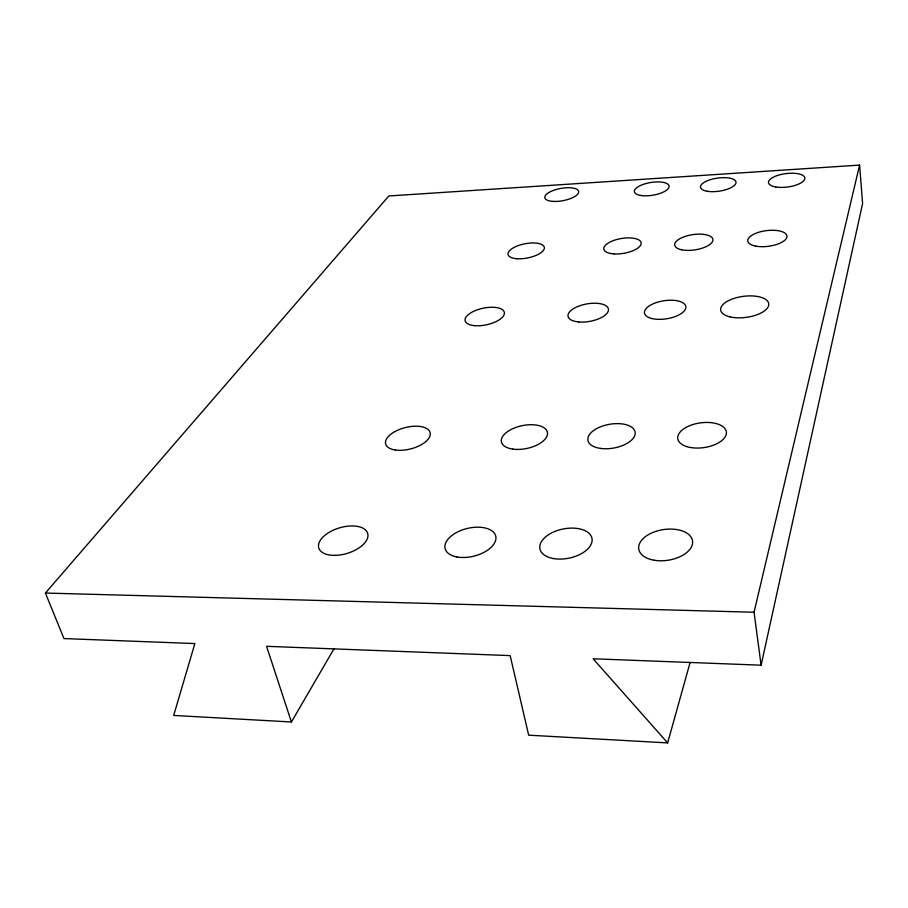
<?xml version="1.0" encoding="UTF-8"?>
<svg xmlns="http://www.w3.org/2000/svg" width="908" height="908" viewBox="0 0 908 908"><rect width="100%" height="100%" fill="white"/><g stroke="black" fill="none" stroke-linecap="round" stroke-linejoin="round"><path stroke-width="1.36" d="M690.114 662.454L667.652 742.903L593.14 658.777L761.108 665.189L862.6 203.494L859.592 165.097L388.828 195.969L45.4 593.049L63.957 638.574L194.868 643.568L173.678 715.436L291.411 721.985L334.189 648.471M761.108 665.189L754.049 612.242L859.592 165.097M45.4 593.049L754.049 612.242M667.652 742.903L528.683 735.174L510.16 655.61L266.555 646.314L291.411 721.985M651.649 318.481A20.929 9.114 -8.9 0 0 685.517 308.924A20.929 9.114 -8.9 0 0 658.266 301.978A20.929 9.114 -8.9 0 0 651.649 318.481M600.676 448.439A23.96 12.065 -9.9 0 0 635.18 432.537A23.96 12.065 -9.9 0 0 598.701 427.589A23.96 12.065 -9.9 0 0 600.676 448.439M553.369 558.545A26.559 14.88 -11.4 0 0 592.13 539.692A26.559 14.88 -11.4 0 0 552.314 532.576A26.559 14.88 -11.4 0 0 553.369 558.545M707.06 191.236A17.944 6.594 -8.3 0 0 735.809 183.473A17.944 6.594 -8.3 0 0 711.872 179.239A17.944 6.594 -8.3 0 0 707.06 191.236M681.567 249.768A19.318 7.707 -8.5 0 0 712.666 241.199A19.318 7.707 -8.5 0 0 687.174 235.796A19.318 7.707 -8.5 0 0 681.567 249.768M654.066 560.213A27.206 15.493 -8.6 0 0 692.543 540.918A27.206 15.493 -8.6 0 0 650.287 533.643A27.206 15.493 -8.6 0 0 654.066 560.213M456.94 556.956A26.048 14.233 -13.8 0 0 495.938 538.512A26.048 14.233 -13.8 0 0 458.392 531.566A26.048 14.233 -13.8 0 0 456.94 556.956M334.28 555.367A25.515 13.325 -16.6 0 0 367.695 533.393A25.515 13.325 -16.6 0 0 327.72 533.234A25.515 13.325 -16.6 0 0 334.28 555.367M395.309 450.005A22.95 10.998 -14.2 0 0 430.233 434.796A22.95 10.998 -14.2 0 0 398.079 430.017A22.95 10.998 -14.2 0 0 395.309 450.005M512.816 449.108A23.472 11.622 -11.8 0 0 547.524 433.502A23.472 11.622 -11.8 0 0 512.918 428.621A23.472 11.622 -11.8 0 0 512.816 449.108M686.596 446.554A24.539 12.485 -7.9 0 0 726.082 434.841A24.539 12.485 -7.9 0 0 693.428 424.376A24.539 12.485 -7.9 0 0 686.596 446.554M729.884 316.835A24.244 10.612 -7.4 0 0 768.543 305.837A24.244 10.612 -7.4 0 0 735.639 297.915A24.244 10.612 -7.4 0 0 729.884 316.835M578.702 321.954A20.509 8.842 -10.2 0 0 608.474 309.412A20.509 8.842 -10.2 0 0 577.545 306.609A20.509 8.842 -10.2 0 0 578.702 321.954M474.441 325.643A20.033 8.456 -12 0 0 504.405 313.351A20.033 8.456 -12 0 0 475.383 310.559A20.033 8.456 -12 0 0 474.441 325.643M517.015 258.735A18.501 7.219 -11.1 0 0 544.391 247.884A18.501 7.219 -11.1 0 0 517.151 246.011A18.501 7.219 -11.1 0 0 517.015 258.735M613.967 253.899A18.943 7.502 -9.6 0 0 641.161 242.867A18.943 7.502 -9.6 0 0 612.287 241.006A18.943 7.502 -9.6 0 0 613.967 253.899M755.467 246.079A19.749 7.9 -7.3 0 0 786.816 237.385A19.749 7.9 -7.3 0 0 759.814 231.949A19.749 7.9 -7.3 0 0 755.467 246.079M775.784 186.969A18.33 6.742 -7.4 0 0 804.749 179.103A18.33 6.742 -7.4 0 0 779.507 174.869A18.33 6.742 -7.4 0 0 775.784 186.969M640.288 195.39A17.604 6.447 -9.3 0 0 668.821 187.718A17.604 6.447 -9.3 0 0 646.121 183.495A17.604 6.447 -9.3 0 0 640.288 195.39M553.494 201.417A17.195 6.22 -10.5 0 0 578.68 191.747A17.195 6.22 -10.5 0 0 553.04 190.555A17.195 6.22 -10.5 0 0 553.494 201.417"/></g></svg>
